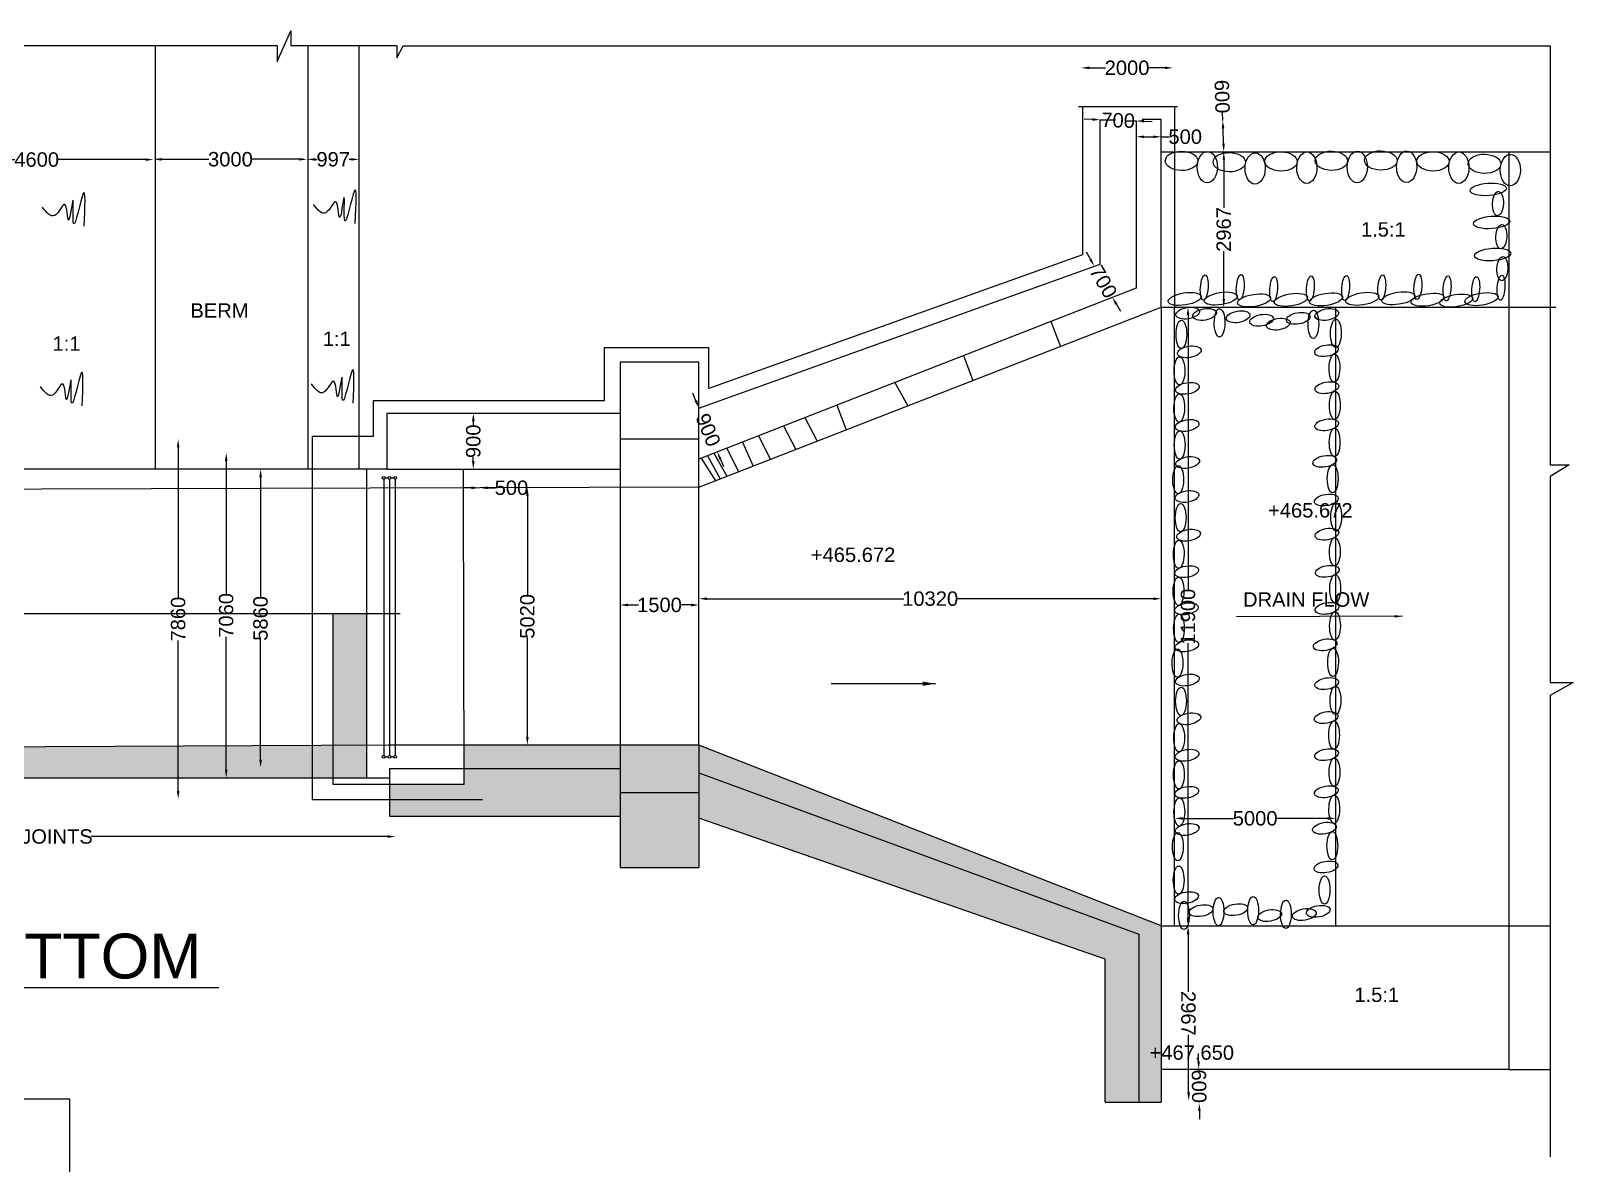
# Model space of a CAD drawing. Header units: millimetres. Extents: x 5124 to 5848355, y 2311 to 21025241.
# Drawn here: x 5806933 to 5831018, y 20990057 to 21007773 of the extents above; entities that cross this region are included whole.
import ezdxf

# ---------------------------------------------------------------- set-up
doc = ezdxf.new("R2010")
doc.units = ezdxf.units.MM
doc.header["$MEASUREMENT"] = 0
for name, color, linetype in [('DIMENSION', 2, 'Continuous'), ('DRAWING', 7, 'Continuous'), ('TEXT', 7, 'Continuous')]:
    doc.layers.add(name, color=color, linetype=linetype)
doc.styles.get("Standard").update_dxf_attribs({"font": 'arial.ttf', "height": 225})
doc.dimstyles.get("Standard").update_dxf_attribs({"dimtxt": 125, "dimasz": 125, "dimexe": 0.18, "dimexo": 0.0625, "dimgap": 0.09, "dimtad": 0, "dimdec": 0, "dimzin": 0, "dimdsep": 46, "dimtxsty": 'Standard', "dimcen": 0.09, "dimse1": 1, "dimse2": 1, "dimadec": 0, "dimazin": 0, "dimtfac": 1, "dimtdec": 0, "dimtofl": 0, "dimtmove": 0, "dimatfit": 3, "dimfxl": 0, "dimtolj": 1, "dimtzin": 0, "dimarcsym": 0})
pattern_1 = [(50, (0, 0), (179.3150457, -15.6880337), [18.75, -206.25]), (355, (0, 0), (-34.6878334, 188.0480334), [15, -165]), (100.4514, (14.94, -1.3), (144.6273454, 172.3598855), [15.9350475, -175.285528]), (46.1842, (0, 50), (266.8102622, -41.3797536), [28.125, -309.375]), (96.6356, (22.23, 46.55), (233.6656764, 243.5294677), [23.902572, -262.92825]), (351.1842, (0, 50), (233.6654863, 243.5296502), [22.5, -247.5]), (21, (25, 37.5), (149.226763, -100.6547227), [18.75, -206.25]), (326, (25, 37.5), (60.828833, 181.2875113), [15, -165]), (71.4514, (37.44, 29.11), (210.0556571, 80.6326242), [15.9350475, -175.285528]), (37.5, (0, 0), (3.03996383, 83.22346346), [0, -163, 0, -167.5, 0, -165.625]), (7.5, (0, 0), (65.76738436, 98.60292797), [0, -95.5, 0, -159.25, 0, -63.125]), (327.5, (-55.75, 0), (133.45560904, -5.63871793), [0, -62.5, 0, -195, 0, -258.75]), (317.5, (-80.75, 0), (145.79654234, 25.0262456), [0, -81.25, 0, -129.5, 0, -183.75])]

# ---------------------------------------------------------------- blocks, each defined once
blk = doc.blocks.new('*D58')
at = {"layer": 'Defpoints', "color": 0, "transparency": 16777216}
for p in [(5811250, 21005740), (5812061, 21005770), (5812061, 21005766)]:
    blk.add_point(p, dxfattribs=at)
at = {"layer": 'DRAWING', "color": 0, "lineweight": -2, "transparency": 16777216}
for p, q in [((5811375, 21005766), (5811407, 21005766)), ((5811936, 21005766), (5811904, 21005766))]:
    blk.add_line(p, q, dxfattribs=at)
at = {"layer": 'DRAWING', "color": 0, "transparency": 16777216}
for points in [[(5811375, 21005786), (5811375, 21005745), (5811250, 21005766)], [(5811936, 21005786), (5811936, 21005745), (5812061, 21005766)]]:
    blk.add_solid(points, dxfattribs=at)
at = {"layer": 'DRAWING', "color": 0, "transparency": 16777216, "insert": (5811655, 21005766), "char_height": 225, "attachment_point": 5}
blk.add_mtext('\\A1;997', dxfattribs=at)
blk = doc.blocks.new('*D59')
at = {"layer": 'Defpoints', "color": 0, "transparency": 16777216}
for p in [(5808849, 21005767), (5808849, 21005729), (5811250, 21005766)]:
    blk.add_point(p, dxfattribs=at)
at = {"layer": 'DRAWING', "color": 0, "lineweight": -2, "transparency": 16777216}
for p, q in [((5808974, 21005767), (5809714, 21005767)), ((5811125, 21005767), (5810385, 21005767))]:
    blk.add_line(p, q, dxfattribs=at)
at = {"layer": 'DRAWING', "color": 0, "transparency": 16777216}
for points in [[(5808974, 21005787), (5808974, 21005746), (5808849, 21005767)], [(5811125, 21005787), (5811125, 21005746), (5811250, 21005767)]]:
    blk.add_solid(points, dxfattribs=at)
at = {"layer": 'DRAWING', "color": 0, "transparency": 16777216, "insert": (5810050, 21005767), "char_height": 225, "attachment_point": 5}
blk.add_mtext('\\A1;3000', dxfattribs=at)
blk = doc.blocks.new('*D60')
at = {"layer": 'Defpoints', "color": 0, "transparency": 16777216}
for p in [(5805198, 21005775), (5805198, 21005762), (5808849, 21005767)]:
    blk.add_point(p, dxfattribs=at)
at = {"layer": 'DRAWING', "color": 0, "lineweight": -2, "transparency": 16777216}
for p, q in [((5805323, 21005762), (5806683, 21005762)), ((5808724, 21005762), (5807364, 21005762))]:
    blk.add_line(p, q, dxfattribs=at)
at = {"layer": 'DRAWING', "color": 0, "transparency": 16777216}
for points in [[(5805323, 21005782), (5805323, 21005741), (5805198, 21005762)], [(5808724, 21005782), (5808724, 21005741), (5808849, 21005762)]]:
    blk.add_solid(points, dxfattribs=at)
at = {"layer": 'DRAWING', "color": 0, "transparency": 16777216, "insert": (5807024, 21005762), "char_height": 225, "attachment_point": 5}
blk.add_mtext('\\A1;4600', dxfattribs=at)
blk = doc.blocks.new('*D90')
at = {"layer": 'Defpoints', "color": 0, "transparency": 16777216}
for p in [(5799135, 20995158), (5812630, 20995220), (5812630, 20995189)]:
    blk.add_point(p, dxfattribs=at)
at = {"layer": 'DRAWING', "color": 0, "lineweight": -2, "transparency": 16777216}
for p, q in [((5799260, 20995189), (5803891, 20995189)), ((5812505, 20995189), (5807875, 20995189))]:
    blk.add_line(p, q, dxfattribs=at)
at = {"layer": 'DRAWING', "color": 0, "transparency": 16777216}
for points in [[(5799260, 20995210), (5799260, 20995168), (5799135, 20995189)], [(5812505, 20995210), (5812505, 20995168), (5812630, 20995189)]]:
    blk.add_solid(points, dxfattribs=at)
at = {"layer": 'DRAWING', "color": 0, "transparency": 16777216, "insert": (5805883, 20995189), "char_height": 225, "attachment_point": 5}
blk.add_mtext('\\A1;17200 C/C OF EXP. JOINTS', dxfattribs=at)
blk = doc.blocks.new('*D100')
at = {"layer": 'Defpoints', "color": 0, "transparency": 16777216}
for p in [(5809209, 21001392), (5809234, 21001392), (5809322, 20995778)]:
    blk.add_point(p, dxfattribs=at)
at = {"layer": 'DRAWING', "color": 0, "lineweight": -2, "transparency": 16777216}
for p, q in [((5809234, 21001267), (5809234, 20998920)), ((5809234, 20995903), (5809234, 20998250))]:
    blk.add_line(p, q, dxfattribs=at)
at = {"layer": 'DRAWING', "color": 0, "transparency": 16777216}
for points in [[(5809213, 21001267), (5809255, 21001267), (5809234, 21001392)], [(5809213, 20995903), (5809255, 20995903), (5809234, 20995778)]]:
    blk.add_solid(points, dxfattribs=at)
at = {"layer": 'DRAWING', "color": 0, "transparency": 16777216, "insert": (5809234, 20998585), "char_height": 225, "attachment_point": 5, "rotation": 90}
blk.add_mtext('\\A1;7860', dxfattribs=at)
blk = doc.blocks.new('*D101')
at = {"layer": 'Defpoints', "color": 0, "transparency": 16777216}
for p in [(5809984, 21001180), (5809984, 20996107), (5809984, 20996107)]:
    blk.add_point(p, dxfattribs=at)
at = {"layer": 'DRAWING', "color": 0, "lineweight": -2, "transparency": 16777216}
for p, q in [((5809984, 21001055), (5809984, 20998978)), ((5809984, 20996232), (5809984, 20998309))]:
    blk.add_line(p, q, dxfattribs=at)
at = {"layer": 'DRAWING', "color": 0, "transparency": 16777216}
for points in [[(5809963, 21001055), (5810005, 21001055), (5809984, 21001180)], [(5809963, 20996232), (5810005, 20996232), (5809984, 20996107)]]:
    blk.add_solid(points, dxfattribs=at)
at = {"layer": 'DRAWING', "color": 0, "transparency": 16777216, "insert": (5809984, 20998643), "char_height": 225, "attachment_point": 5, "rotation": 90}
blk.add_mtext('\\A1;7060', dxfattribs=at)
blk = doc.blocks.new('*D102')
at = {"layer": 'Defpoints', "color": 0, "transparency": 16777216}
for p in [(5810521, 21000927), (5810521, 21000927), (5810521, 20996266)]:
    blk.add_point(p, dxfattribs=at)
at = {"layer": 'DRAWING', "color": 0, "lineweight": -2, "transparency": 16777216}
for p, q in [((5810521, 21000802), (5810521, 20998932)), ((5810521, 20996391), (5810521, 20998261))]:
    blk.add_line(p, q, dxfattribs=at)
at = {"layer": 'DRAWING', "color": 0, "transparency": 16777216}
for points in [[(5810500, 21000802), (5810542, 21000802), (5810521, 21000927)], [(5810500, 20996391), (5810542, 20996391), (5810521, 20996266)]]:
    blk.add_solid(points, dxfattribs=at)
at = {"layer": 'DRAWING', "color": 0, "transparency": 16777216, "insert": (5810521, 20998596), "char_height": 225, "attachment_point": 5, "rotation": 90}
blk.add_mtext('\\A1;5860', dxfattribs=at)
blk = doc.blocks.new('*D103')
at = {"layer": 'Defpoints', "color": 0, "transparency": 16777216}
for p in [(5813939, 21000927), (5813940, 21000636), (5813940, 21000636)]:
    blk.add_point(p, dxfattribs=at)
at = {"layer": 'DRAWING', "color": 0, "lineweight": -2, "transparency": 16777216}
for p, q in [((5813814, 21000636), (5813689, 21000636)), ((5814065, 21000636), (5814190, 21000636))]:
    blk.add_line(p, q, dxfattribs=at)
at = {"layer": 'DRAWING', "color": 0, "transparency": 16777216}
for points in [[(5813814, 21000657), (5813814, 21000615), (5813939, 21000636)], [(5814065, 21000657), (5814065, 21000615), (5813940, 21000636)]]:
    blk.add_solid(points, dxfattribs=at)
at = {"layer": 'DRAWING', "color": 0, "transparency": 16777216, "insert": (5814438, 21000636), "char_height": 225, "attachment_point": 5}
blk.add_mtext('\\A1;500', dxfattribs=at)
blk = doc.blocks.new('*D104')
at = {"layer": 'Defpoints', "color": 0, "transparency": 16777216}
for p in [(5813843, 21001799), (5813843, 21001799), (5813843, 21000927)]:
    blk.add_point(p, dxfattribs=at)
at = {"layer": 'DRAWING', "color": 0, "lineweight": -2, "transparency": 16777216}
for p, q in [((5813843, 21001674), (5813843, 21001611)), ((5813843, 21001052), (5813843, 21001115))]:
    blk.add_line(p, q, dxfattribs=at)
at = {"layer": 'DRAWING', "color": 0, "transparency": 16777216}
for points in [[(5813822, 21001674), (5813864, 21001674), (5813843, 21001799)], [(5813822, 21001052), (5813864, 21001052), (5813843, 21000927)]]:
    blk.add_solid(points, dxfattribs=at)
at = {"layer": 'DRAWING', "color": 0, "transparency": 16777216, "insert": (5813843, 21001363), "char_height": 225, "attachment_point": 5, "rotation": 90}
blk.add_mtext('\\A1;900', dxfattribs=at)
blk = doc.blocks.new('*D105')
at = {"layer": 'Defpoints', "color": 0, "transparency": 16777216}
for p in [(5814687, 21000638), (5814687, 20996618), (5814687, 20996618)]:
    blk.add_point(p, dxfattribs=at)
at = {"layer": 'DRAWING', "color": 0, "lineweight": -2, "transparency": 16777216}
for p, q in [((5814687, 21000513), (5814687, 20998964)), ((5814687, 20996743), (5814687, 20998293))]:
    blk.add_line(p, q, dxfattribs=at)
at = {"layer": 'DRAWING', "color": 0, "transparency": 16777216}
for points in [[(5814666, 21000513), (5814707, 21000513), (5814687, 21000638)], [(5814666, 20996743), (5814707, 20996743), (5814687, 20996618)]]:
    blk.add_solid(points, dxfattribs=at)
at = {"layer": 'DRAWING', "color": 0, "transparency": 16777216, "insert": (5814687, 20998628), "char_height": 225, "attachment_point": 5, "rotation": 90}
blk.add_mtext('\\A1;5020', dxfattribs=at)
blk = doc.blocks.new('*D106')
at = {"layer": 'Defpoints', "color": 0, "transparency": 16777216}
for p in [(5816134, 20998806), (5816134, 20998806), (5817367, 20998806)]:
    blk.add_point(p, dxfattribs=at)
at = {"layer": 'DRAWING', "color": 0, "lineweight": -2, "transparency": 16777216}
for p, q in [((5816259, 20998806), (5816425, 20998806)), ((5817242, 20998806), (5817076, 20998806))]:
    blk.add_line(p, q, dxfattribs=at)
at = {"layer": 'DRAWING', "color": 0, "transparency": 16777216}
for points in [[(5816259, 20998827), (5816259, 20998785), (5816134, 20998806)], [(5817242, 20998827), (5817242, 20998785), (5817367, 20998806)]]:
    blk.add_solid(points, dxfattribs=at)
at = {"layer": 'DRAWING', "color": 0, "transparency": 16777216, "insert": (5816750, 20998806), "char_height": 225, "attachment_point": 5}
blk.add_mtext('\\A1;1500', dxfattribs=at)
blk = doc.blocks.new('*D107')
at = {"layer": 'Defpoints', "color": 0, "transparency": 16777216}
for p in [(5817367, 21001881), (5817367, 21001881), (5817653, 21001198)]:
    blk.add_point(p, dxfattribs=at)
at = {"layer": 'DRAWING', "color": 0, "lineweight": -2, "transparency": 16777216}
for p, q in [((5817319, 21001997), (5817270, 21002112)), ((5817702, 21001082), (5817750, 21000967))]:
    blk.add_line(p, q, dxfattribs=at)
at = {"layer": 'DRAWING', "color": 0, "transparency": 16777216}
for points in [[(5817338, 21002005), (5817299, 21001989), (5817367, 21001881)], [(5817721, 21001090), (5817682, 21001074), (5817653, 21001198)]]:
    blk.add_solid(points, dxfattribs=at)
at = {"layer": 'DRAWING', "color": 0, "transparency": 16777216, "insert": (5817510, 21001540), "char_height": 225, "attachment_point": 5, "rotation": 292.7275}
blk.add_mtext('\\A1;900', dxfattribs=at)
blk = doc.blocks.new('*D108')
at = {"layer": 'Defpoints', "color": 0, "transparency": 16777216}
for p in [(5817367, 20998904), (5824587, 20998904), (5824587, 20998904)]:
    blk.add_point(p, dxfattribs=at)
at = {"layer": 'DRAWING', "color": 0, "lineweight": -2, "transparency": 16777216}
for p, q in [((5817492, 20998904), (5820564, 20998904)), ((5824462, 20998904), (5821389, 20998904))]:
    blk.add_line(p, q, dxfattribs=at)
at = {"layer": 'DRAWING', "color": 0, "transparency": 16777216}
for points in [[(5817492, 20998925), (5817492, 20998883), (5817367, 20998904)], [(5824462, 20998925), (5824462, 20998883), (5824587, 20998904)]]:
    blk.add_solid(points, dxfattribs=at)
at = {"layer": 'DRAWING', "color": 0, "transparency": 16777216, "insert": (5820977, 20998904), "char_height": 225, "attachment_point": 5}
blk.add_mtext('\\A1;10320', dxfattribs=at)
blk = doc.blocks.new('*D109')
at = {"layer": 'Defpoints', "color": 0, "transparency": 16777216}
for p in [(5823542, 21004097), (5823542, 21004097), (5823823, 21003611)]:
    blk.add_point(p, dxfattribs=at)
at = {"layer": 'DRAWING', "color": 0, "lineweight": -2, "transparency": 16777216}
for p, q in [((5823479, 21004205), (5823417, 21004314)), ((5823885, 21003502), (5823948, 21003394))]:
    blk.add_line(p, q, dxfattribs=at)
at = {"layer": 'DRAWING', "color": 0, "transparency": 16777216}
for points in [[(5823497, 21004216), (5823461, 21004195), (5823542, 21004097)], [(5823903, 21003513), (5823867, 21003492), (5823823, 21003611)]]:
    blk.add_solid(points, dxfattribs=at)
at = {"layer": 'DRAWING', "color": 0, "transparency": 16777216, "insert": (5823682, 21003854), "char_height": 225, "attachment_point": 5, "rotation": 299.9956}
blk.add_mtext('\\A1;700', dxfattribs=at)
blk = doc.blocks.new('*D110')
at = {"layer": 'Defpoints', "color": 0, "transparency": 16777216}
for p in [(5824194, 21006119), (5824587, 21006119), (5824587, 21006119)]:
    blk.add_point(p, dxfattribs=at)
at = {"layer": 'DRAWING', "color": 0, "lineweight": -2, "transparency": 16777216}
for p, q in [((5824319, 21006119), (5824462, 21006119)), ((5824587, 21006119), (5824712, 21006119))]:
    blk.add_line(p, q, dxfattribs=at)
at = {"layer": 'DRAWING', "color": 0, "transparency": 16777216}
for points in [[(5824319, 21006139), (5824319, 21006098), (5824194, 21006119)], [(5824462, 21006139), (5824462, 21006098), (5824587, 21006119)]]:
    blk.add_solid(points, dxfattribs=at)
at = {"layer": 'DRAWING', "color": 0, "transparency": 16777216, "insert": (5824960, 21006119), "char_height": 225, "attachment_point": 5}
blk.add_mtext('\\A1;500', dxfattribs=at)
blk = doc.blocks.new('*D111')
at = {"layer": 'Defpoints', "color": 0, "transparency": 16777216}
for p in [(5823632, 21006385), (5823632, 21006385), (5824194, 21006366)]:
    blk.add_point(p, dxfattribs=at)
at = {"layer": 'DRAWING', "color": 0, "lineweight": -2, "transparency": 16777216}
for p, q in [((5823507, 21006389), (5823382, 21006393)), ((5824318, 21006362), (5824443, 21006358))]:
    blk.add_line(p, q, dxfattribs=at)
at = {"layer": 'DRAWING', "color": 0, "transparency": 16777216}
for points in [[(5823508, 21006410), (5823507, 21006368), (5823632, 21006385)], [(5824319, 21006383), (5824318, 21006341), (5824194, 21006366)]]:
    blk.add_solid(points, dxfattribs=at)
at = {"layer": 'DRAWING', "color": 0, "transparency": 16777216, "insert": (5823913, 21006375), "char_height": 225, "attachment_point": 5, "rotation": 358.0987}
blk.add_mtext('\\A1;700', dxfattribs=at)
blk = doc.blocks.new('*D112')
at = {"layer": 'Defpoints', "color": 0, "transparency": 16777216}
for p in [(5823337, 21007195), (5824767, 21007195), (5824767, 21007195)]:
    blk.add_point(p, dxfattribs=at)
at = {"layer": 'DRAWING', "color": 0, "lineweight": -2, "transparency": 16777216}
for p, q in [((5823462, 21007195), (5823714, 21007195)), ((5824642, 21007195), (5824390, 21007195))]:
    blk.add_line(p, q, dxfattribs=at)
at = {"layer": 'DRAWING', "color": 0, "transparency": 16777216}
for points in [[(5823462, 21007216), (5823462, 21007174), (5823337, 21007195)], [(5824642, 21007216), (5824642, 21007174), (5824767, 21007195)]]:
    blk.add_solid(points, dxfattribs=at)
at = {"layer": 'DRAWING', "color": 0, "transparency": 16777216, "insert": (5824052, 21007195), "char_height": 225, "attachment_point": 5}
blk.add_mtext('\\A1;2000', dxfattribs=at)
blk = doc.blocks.new('*D113')
at = {"layer": 'Defpoints', "color": 0, "transparency": 16777216}
for p in [(5825530, 21006373), (5825547, 21006373), (5825545, 21005883)]:
    blk.add_point(p, dxfattribs=at)
at = {"layer": 'DRAWING', "color": 0, "lineweight": -2, "transparency": 16777216}
for p, q in [((5825547, 21006373), (5825544, 21006498)), ((5825559, 21006009), (5825551, 21006248))]:
    blk.add_line(p, q, dxfattribs=at)
at = {"layer": 'DRAWING', "color": 0, "transparency": 16777216}
for points in [[(5825572, 21006249), (5825530, 21006248), (5825547, 21006373)], [(5825579, 21006009), (5825538, 21006008), (5825562, 21005884)]]:
    blk.add_solid(points, dxfattribs=at)
at = {"layer": 'DRAWING', "color": 0, "transparency": 16777216, "insert": (5825536, 21006747), "char_height": 225, "attachment_point": 5, "rotation": 271.7509}
blk.add_mtext('\\A1;600', dxfattribs=at)
blk = doc.blocks.new('*D114')
at = {"layer": 'Defpoints', "color": 0, "transparency": 16777216}
for p in [(5825562, 21005884), (5825562, 21003458), (5825562, 21003458)]:
    blk.add_point(p, dxfattribs=at)
at = {"layer": 'DRAWING', "color": 0, "lineweight": -2, "transparency": 16777216}
for p, q in [((5825562, 21005759), (5825562, 21005009)), ((5825562, 21003583), (5825562, 21004333))]:
    blk.add_line(p, q, dxfattribs=at)
at = {"layer": 'DRAWING', "color": 0, "transparency": 16777216}
for points in [[(5825542, 21005759), (5825583, 21005759), (5825562, 21005884)], [(5825542, 21003583), (5825583, 21003583), (5825562, 21003458)]]:
    blk.add_solid(points, dxfattribs=at)
at = {"layer": 'DRAWING', "color": 0, "transparency": 16777216, "insert": (5825562, 21004671), "char_height": 225, "attachment_point": 5, "rotation": 90}
blk.add_mtext('\\A1;2967', dxfattribs=at)
blk = doc.blocks.new('*D115')
at = {"layer": 'Defpoints', "color": 0, "transparency": 16777216}
for p in [(5825119, 21003458), (5825004, 20993788), (5825119, 20993788)]:
    blk.add_point(p, dxfattribs=at)
at = {"layer": 'DRAWING', "color": 0, "lineweight": -2, "transparency": 16777216}
for p, q in [((5825004, 21003333), (5825004, 20999036)), ((5825004, 20993913), (5825004, 20998211))]:
    blk.add_line(p, q, dxfattribs=at)
at = {"layer": 'DRAWING', "color": 0, "transparency": 16777216}
for points in [[(5824983, 21003333), (5825024, 21003333), (5825004, 21003458)], [(5824983, 20993913), (5825024, 20993913), (5825004, 20993788)]]:
    blk.add_solid(points, dxfattribs=at)
at = {"layer": 'DRAWING', "color": 0, "transparency": 16777216, "insert": (5825004, 20998623), "char_height": 225, "attachment_point": 5, "rotation": 90}
blk.add_mtext('\\A1;11900', dxfattribs=at)
blk = doc.blocks.new('*D116')
at = {"layer": 'Defpoints', "color": 0, "transparency": 16777216}
for p in [(5824794, 20995510), (5827309, 20995510), (5827309, 20995473)]:
    blk.add_point(p, dxfattribs=at)
at = {"layer": 'DRAWING', "color": 0, "lineweight": -2, "transparency": 16777216}
for p, q in [((5824919, 20995473), (5825716, 20995473)), ((5827184, 20995473), (5826388, 20995473))]:
    blk.add_line(p, q, dxfattribs=at)
at = {"layer": 'DRAWING', "color": 0, "transparency": 16777216}
for points in [[(5824919, 20995494), (5824919, 20995452), (5824794, 20995473)], [(5827184, 20995494), (5827184, 20995452), (5827309, 20995473)]]:
    blk.add_solid(points, dxfattribs=at)
at = {"layer": 'DRAWING', "color": 0, "transparency": 16777216, "insert": (5826052, 20995473), "char_height": 225, "attachment_point": 5}
blk.add_mtext('\\A1;5000', dxfattribs=at)
blk = doc.blocks.new('*D117')
at = {"layer": 'Defpoints', "color": 0, "transparency": 16777216}
for p in [(5825004, 20993788), (5825014, 20991067), (5825015, 20991067)]:
    blk.add_point(p, dxfattribs=at)
at = {"layer": 'DRAWING', "color": 0, "lineweight": -2, "transparency": 16777216}
for p, q in [((5825005, 20993663), (5825008, 20992765)), ((5825014, 20991192), (5825011, 20992090))]:
    blk.add_line(p, q, dxfattribs=at)
at = {"layer": 'DRAWING', "color": 0, "transparency": 16777216}
for points in [[(5825026, 20993663), (5824984, 20993663), (5825004, 20993788)], [(5825035, 20991192), (5824993, 20991192), (5825015, 20991067)]]:
    blk.add_solid(points, dxfattribs=at)
at = {"layer": 'DRAWING', "color": 0, "transparency": 16777216, "insert": (5825009, 20992427), "char_height": 225, "attachment_point": 5, "rotation": 270.2164}
blk.add_mtext('\\A1;2967', dxfattribs=at)
blk = doc.blocks.new('*D118')
at = {"layer": 'Defpoints', "color": 0, "transparency": 16777216}
for p in [(5825171, 20991552), (5825179, 20991027), (5825179, 20991027)]:
    blk.add_point(p, dxfattribs=at)
at = {"layer": 'DRAWING', "color": 0, "lineweight": -2, "transparency": 16777216}
for p, q in [((5825169, 20991677), (5825167, 20991802)), ((5825181, 20990902), (5825183, 20990777))]:
    blk.add_line(p, q, dxfattribs=at)
at = {"layer": 'DRAWING', "color": 0, "transparency": 16777216}
for points in [[(5825190, 20991677), (5825148, 20991677), (5825171, 20991552)], [(5825202, 20990903), (5825160, 20990902), (5825179, 20991027)]]:
    blk.add_solid(points, dxfattribs=at)
at = {"layer": 'DRAWING', "color": 0, "transparency": 16777216, "insert": (5825175, 20991290), "char_height": 225, "attachment_point": 5, "rotation": 270.9025}
blk.add_mtext('\\A1;600', dxfattribs=at)

msp = doc.modelspace()

# ---------------------------------------------------------------- hatches: boundary and pattern name
at = {"layer": 'TEXT'}
h = msp.add_hatch(dxfattribs=at)
h.set_pattern_fill('AR-CONC', color=0, scale=25, style=0)
h.set_pattern_definition(pattern_1)
h.paths.add_polyline_path([(5786614.1, 20998443.8), (5786614.1, 20998674.7), (5785738.3, 20998674.7), (5785738.3, 20996485.9), (5786614.1, 20996490.2)])
h.paths.add_polyline_path([(5786854.7, 20996491.4), (5786614.1, 20996490.2), (5786614.1, 20996107.2), (5786854.7, 20996107.2)])
h.paths.add_polyline_path([(5798661.1, 20996549.8), (5786854.7, 20996491.4), (5786854.7, 20996107.2), (5798661.1, 20996107.2)])
h.paths.add_polyline_path([(5799633.1, 20996554.6), (5798661.1, 20996549.8), (5798661.1, 20996107.2), (5799633.1, 20996107.2)])
h.paths.add_polyline_path([(5811328.9, 20996612.4), (5799633.1, 20996554.6), (5799633.1, 20996107.2), (5811328.9, 20996107.2)])
h.paths.add_polyline_path([(5811649.1, 20996614), (5811328.9, 20996612.4), (5811328.9, 20996107.2), (5811649.1, 20996107.2)])
h.paths.add_polyline_path([(5812174, 20996616.6), (5811649.1, 20996614), (5811649.1, 20996107.2), (5812174, 20996107.2)])
h.paths.add_polyline_path([(5812174, 20998674.7), (5811649.1, 20998674.7), (5811649.1, 20996614), (5812174, 20996616.6)])
h = msp.add_hatch(dxfattribs=at)
h.set_pattern_fill('AR-CONC', color=0, scale=25, style=0)
h.set_pattern_definition(pattern_1)
h.paths.add_polyline_path([(5824586.7, 20993793.9), (5817367, 20996618.4), (5817367, 20996186.8), (5824235.6, 20993664.1), (5824235.6, 20991041.8), (5824586.7, 20991041.8)])
h.paths.add_polyline_path([(5824235.6, 20993664.1), (5817367, 20996186.8), (5817367, 20995478.6), (5823711.5, 20993273.5), (5823711.5, 20991041.8), (5824235.6, 20991041.8)], flags=17)
h.paths.add_polyline_path([(5817367, 20996618.4), (5816133.9, 20996618.4), (5816133.9, 20995875.5), (5817367, 20995875.5)])
h.paths.add_polyline_path([(5817367, 20995875.5), (5816133.9, 20995875.5), (5816133.9, 20995501.1), (5816133.9, 20994708), (5817367, 20994708)])
h.paths.add_polyline_path([(5816133.9, 20996249.8), (5813701.8, 20996249.8), (5813702.5, 20996005.4), (5812538.2, 20996005.4), (5812538.2, 20995501.1), (5816133.9, 20995501.1)])
h.paths.add_polyline_path([(5816133.9, 20996618.4), (5813700.7, 20996618.4), (5813701.8, 20996249.8), (5816133.9, 20996249.8)])

# ---------------------------------------------------------------- linework, layer by layer
at = {"layer": 'DIMENSION', "color": 0}
for points in [[(5788801, 21007544.2), (5810782.2, 21007544.2), (5810782.2, 21007294.5), (5810994.5, 21007773.4), (5810994.5, 21007544.2), (5812648.8, 21007544.2), (5812648.8, 21007353.7), (5812749.6, 21007541.1), (5812878.8, 21007541.1), (5830658.6, 21007541.1), (5830658.6, 21000993.6), (5830956.1, 21000993.6), (5830658.6, 21000810.7), (5830658.6, 20997595.2), (5831018.2, 20997595.2), (5830658.2, 20997394.1), (5830658.2, 20993788.3), (5830658.2, 20990184.6)], [(5816133.9, 21001799), (5812492.1, 21001799), (5812492.1, 21000927), (5785655, 21000927), (5785655, 21001734.6), (5782058.8, 21001734.6), (5782058.8, 21002462.7), (5778011.7, 21002462.7), (5778011.7, 20996485.6), (5772509.6, 20993737.7), (5772509.6, 20990409.5), (5768930.8, 20990409.5), (5768930.8, 21007510)], [(5823355.3, 21006590.7), (5823355.3, 21004277.2), (5817521.2, 21002185.4), (5817521.2, 21002822.9), (5815887.2, 21002822.9), (5815887.2, 21001996.6), (5812278.8, 21001996.6), (5812278.8, 21001435.2), (5811328.9, 21001435.2), (5811328.9, 20995767.8), (5813987.2, 20995767.8)], [(5823294.4, 21006590.7), (5824841.7, 21006590.7)], [(5824794.4, 21006590.7), (5824794.4, 21003457.8), (5824794.4, 21003457.8)], [(5817367, 21000646.4), (5824586.7, 21003457.8), (5824586.7, 21006387.1), (5824287.5, 21006387.1)], [(5817367, 21001881.4), (5823632.4, 21004129.7), (5823632.4, 21006384.5), (5823873.2, 21006384.5)], [(5824015.8, 21006365.9), (5824193.5, 21006365.9), (5824193.5, 21003755.6), (5817367, 21001085.6)], [(5824586.7, 21005883.1), (5830658.6, 21005883.1)], [(5830013.6, 21005883.1), (5830013.6, 20991552), (5830658.2, 20991552)], [(5824586.7, 21003457.8), (5824794.4, 21003457.8)], [(5824586.7, 21003457.8), (5824586.7, 20991041.8)], [(5824794.4, 21003457.8), (5830745.8, 21003457.8)], [(5830658.2, 20993788.3), (5824601.2, 20993788.3), (5817367, 20996618.4), (5817367, 21002600.1), (5816133.9, 21002600.1), (5816133.9, 20994708), (5817367, 20994708)], [(5817367, 21001398.3), (5816133.9, 21001398.3)], [(5812174, 21000927), (5812174, 20996107.2)], [(5812467.5, 21000791.2), (5812511, 21000791.2)], [(5812492.1, 21000927), (5816133.9, 21000927)], [(5812556.7, 21000791.2), (5812600.3, 21000791.2)], [(5813688.5, 21000635.2), (5813688.5, 21000927)], [(5817367, 21000646.4), (5778011.7, 21000526.9)], [(5811649.1, 20998674.7), (5811649.1, 20996005.4), (5813702.5, 20996005.4), (5813688.5, 21000635.2)], [(5812444.6, 21000768.7), (5812444.6, 20996458.4)], [(5812533.9, 21000768.7), (5812533.9, 20996458.4)], [(5812623.1, 21000768.7), (5812623.1, 20996458.4)], [(5785607.5, 20998674.7), (5812702.9, 20998674.7)], [(5812538.2, 20996618.4), (5785681.1, 20996485.6)], [(5817367, 20996618.4), (5812516.1, 20996618.4)], [(5817367, 20996618.4), (5817367, 20994708)], [(5812467.5, 20996435.6), (5812511, 20996435.6)], [(5812556.7, 20996435.6), (5812600.3, 20996435.6)], [(5785667.3, 20996107.2), (5812538.2, 20996107.2)], [(5817367, 20996186.8), (5824235.6, 20993664.1), (5824235.6, 20991041.8)], [(5816133.9, 20995875.5), (5817367, 20995875.5)], [(5823711.5, 20991041.8), (5823711.5, 20993273.5), (5817367, 20995478.6)], [(5824662.4, 20991552), (5824586.7, 20991552)], [(5830013.6, 20991552), (5824662.4, 20991552)]]:
    msp.add_lwpolyline(points, dxfattribs=at)
for points in [[(5824794.4, 21003457.8), (5827309.4, 21003457.8), (5827309.4, 20993788.3), (5824794.4, 20993788.3)], [(5812538.2, 20996249.8), (5816133.9, 20996249.8), (5816133.9, 20995501.1), (5812538.2, 20995501.1)], [(5786648.6, 20991092.9), (5807536.3, 20991092.9), (5807536.3, 20986266.5), (5786648.6, 20986266.5)]]:
    msp.add_lwpolyline(points, close=True, dxfattribs=at)
for centre in [(5812444.6, 21000791.2), (5812533.9, 21000791.2), (5812623.1, 21000791.2), (5812444.6, 20996435.6), (5812533.9, 20996435.6), (5812623.1, 20996435.6)]:
    msp.add_circle(centre, 22.8, dxfattribs=at)
at = {"layer": 'TEXT', "color": 0}
for points in [[(5808882, 21000927), (5808882, 21007544.2)], [(5811262.5, 21000927), (5811262.5, 21007544.2)], [(5812062.8, 21000927), (5812062.8, 21007544.2)], [(5823711.5, 20991041.8), (5824586.7, 20991041.8)]]:
    msp.add_lwpolyline(points, dxfattribs=at)
at = {"layer": 'TEXT'}
for points in [[(5822860.6, 21003234.3), (5823012.4, 21002844.7)], [(5821495.2, 21002700.2), (5821646.1, 21002312.7)], [(5820423.1, 21002280.9), (5820626.7, 21001915.7)], [(5819517.3, 21001926.7), (5819667.1, 21001542.1)], [(5818689.3, 21001602.8), (5818881.4, 21001236.1)], [(5819020.1, 21001732.2), (5819210.3, 21001364.2)], [(5818046.1, 21001351.3), (5818213.8, 21000976.1)], [(5818298.9, 21001450.1), (5818481.5, 21001080.4)], [(5817401.9, 21001099.3), (5817626.3, 21000747.4)], [(5817500.7, 21001137.9), (5817699.5, 21000775.9)], [(5817600.7, 21001177), (5817801.2, 21000815.5)], [(5817799.5, 21001254.8), (5817983.9, 21000886.6)]]:
    msp.add_lwpolyline(points, dxfattribs=at)
at = {"layer": 'TEXT', "color": 0}
for centre, major_axis, ratio in [((5824902.4, 21005742.5), (-253, 3), 0.5947871), ((5825306.4, 21005644.9), (3, 245.4), 0.6418365), ((5825648.2, 21005721.8), (-253, 3), 0.5947871), ((5826052.2, 21005624.2), (3, 245.4), 0.6418365), ((5826456.2, 21005733.6), (-253, 3), 0.5947871), ((5826860.1, 21005636), (3, 245.4), 0.6418365), ((5827242.9, 21005744), (-253, 3), 0.5947871), ((5827646.8, 21005646.4), (3, 245.4), 0.6418365), ((5828014.7, 21005748.7), (-253, 3), 0.5947871), ((5828418.6, 21005651.1), (3, 245.4), 0.6418365), ((5828829.1, 21005734.5), (-253, 3), 0.5947871), ((5829233.1, 21005636.9), (3, 245.4), 0.6418365), ((5829634, 21005696.7), (-253, 3), 0.5947871), ((5830038, 21005599.1), (3, 245.4), 0.6418365), ((5829691.8, 21005296.8), (-283.2, -20.7), 0.3414595), ((5829843.8, 21005074.8), (9.2, 189.8), 0.4478504), ((5829744.7, 21004780.7), (-283.2, -20.7), 0.3414595), ((5829896.7, 21004558.7), (9.2, 189.8), 0.4478504), ((5829760.8, 21004280.5), (-283.2, -20.7), 0.3414595), ((5829912.8, 21004058.5), (9.2, 189.8), 0.4478504), ((5825257.4, 21003764.7), (-13.8, -195.6), 0.3061737), ((5825819.8, 21003770.2), (-13.8, -195.6), 0.3061737), ((5826340.4, 21003740.8), (-13.8, -195.6), 0.3061737), ((5826914.2, 21003749.8), (-13.8, -195.6), 0.3061737), ((5827464.9, 21003756.5), (-13.8, -195.6), 0.3061737), ((5828029.5, 21003765.3), (-13.8, -195.6), 0.3061737), ((5828593.7, 21003775), (-13.8, -195.6), 0.3061737), ((5829050.1, 21003751.5), (-13.8, -195.6), 0.3061737), ((5829497, 21003737.4), (-13.8, -195.6), 0.3061737), ((5829892.2, 21003760.9), (-13.8, -195.6), 0.3061737), ((5824952.3, 21003586.6), (-258.2, -41.3), 0.36277), ((5825514.7, 21003592.1), (-258.2, -41.3), 0.36277), ((5826609.1, 21003571.7), (-258.2, -41.3), 0.36277), ((5827159.7, 21003578.4), (-258.2, -41.3), 0.36277), ((5827724.4, 21003587.2), (-258.2, -41.3), 0.36277), ((5828288.6, 21003596.9), (-258.2, -41.3), 0.36277), ((5828745, 21003573.4), (-258.2, -41.3), 0.36277), ((5829587.1, 21003582.8), (-258.2, -41.3), 0.36277), ((5824999, 21003364.3), (-184.5, -31.7), 0.4752564), ((5825263.3, 21003344.1), (-184.5, -31.7), 0.4752564), ((5826035.3, 21003562.7), (-258.2, -41.3), 0.36277), ((5827171, 21003342.4), (-184.5, -31.7), 0.4752564), ((5829191.9, 21003559.3), (-258.2, -41.3), 0.36277), ((5824900.2, 21003032.9), (1.4, 220.7), 0.3795914), ((5825496.9, 21003212.7), (1.4, 220.7), 0.3795914), ((5825786.7, 21003307.6), (-184.5, -31.7), 0.4752564), ((5826151.9, 21003252.9), (-184.5, -31.7), 0.4752564), ((5826413.6, 21003192.1), (-184.5, -31.7), 0.4752564), ((5826724, 21003283.3), (-184.5, -31.7), 0.4752564), ((5826961.7, 21003191.1), (1.4, 220.7), 0.3795914), ((5827312.4, 21003048.2), (-1.4, -220.7), 0.3795914), ((5825023.7, 21002759.5), (-184.5, -31.7), 0.4752564), ((5827166.4, 21002778.6), (184.5, 31.7), 0.4752564), ((5827289.9, 21002505.2), (-1.4, -220.7), 0.3795914), ((5824870.4, 21002463.4), (1.4, 220.7), 0.3795914), ((5824993.9, 21002190), (-184.5, -31.7), 0.4752564), ((5827172.8, 21002199.2), (184.5, 31.7), 0.4752564), ((5824867.2, 21001883.8), (1.4, 220.7), 0.3795914), ((5827296.3, 21001925.7), (-1.4, -220.7), 0.3795914), ((5824873.6, 21001304.4), (1.4, 220.7), 0.3795914), ((5824990.7, 21001610.4), (-184.5, -31.7), 0.4752564), ((5827169.6, 21001619.6), (184.5, 31.7), 0.4752564), ((5827293.1, 21001346.2), (-1.4, -220.7), 0.3795914), ((5824997.1, 21001030.9), (-184.5, -31.7), 0.4752564), ((5827139.8, 21001050.1), (184.5, 31.7), 0.4752564), ((5824851.1, 21000761.3), (1.4, 220.7), 0.3795914), ((5827263.2, 21000776.7), (-1.4, -220.7), 0.3795914), ((5824987.6, 21000500.4), (-184.5, -31.7), 0.4752564), ((5827164.4, 21000445.3), (184.5, 31.7), 0.4752564), ((5824888.8, 21000169), (1.4, 220.7), 0.3795914), ((5827318.1, 21000181.2), (-1.4, -220.7), 0.3795914), ((5825012.3, 20999895.6), (-184.5, -31.7), 0.4752564), ((5827172.1, 20999911.6), (184.5, 31.7), 0.4752564), ((5827295.6, 20999638.2), (-1.4, -220.7), 0.3795914), ((5824859, 20999599.5), (1.4, 220.7), 0.3795914), ((5824982.4, 20999326), (-184.5, -31.7), 0.4752564), ((5827178.5, 20999332.1), (184.5, 31.7), 0.4752564), ((5824855.7, 20999019.9), (1.4, 220.7), 0.3795914), ((5827302, 20999058.7), (-1.4, -220.7), 0.3795914), ((5824862.2, 20998440.5), (1.4, 220.7), 0.3795914), ((5824979.2, 20998746.5), (-184.5, -31.7), 0.4752564), ((5827175.3, 20998752.6), (184.5, 31.7), 0.4752564), ((5827298.8, 20998479.2), (-1.4, -220.7), 0.3795914), ((5824985.6, 20998167), (-184.5, -31.7), 0.4752564), ((5827145.5, 20998183.1), (184.5, 31.7), 0.4752564), ((5824839.6, 20997897.4), (1.4, 220.7), 0.3795914), ((5827268.9, 20997909.6), (-1.4, -220.7), 0.3795914), ((5824993.3, 20997633.3), (-184.5, -31.7), 0.4752564), ((5827170.1, 20997578.2), (184.5, 31.7), 0.4752564), ((5824894.5, 20997301.9), (1.4, 220.7), 0.3795914), ((5827306.6, 20997317.3), (-1.4, -220.7), 0.3795914), ((5824864.7, 20996732.4), (1.4, 220.7), 0.3795914), ((5825018, 20997028.5), (-184.5, -31.7), 0.4752564), ((5827160.7, 20997047.7), (184.5, 31.7), 0.4752564), ((5827284.1, 20996774.3), (-1.4, -220.7), 0.3795914), ((5824988.1, 20996459), (-184.5, -31.7), 0.4752564), ((5827167.1, 20996468.2), (184.5, 31.7), 0.4752564), ((5824861.4, 20996152.9), (1.4, 220.7), 0.3795914), ((5827290.5, 20996194.8), (-1.4, -220.7), 0.3795914), ((5824984.9, 20995879.5), (-184.5, -31.7), 0.4752564), ((5827163.9, 20995888.7), (184.5, 31.7), 0.4752564), ((5824867.9, 20995573.4), (1.4, 220.7), 0.3795914), ((5827287.3, 20995615.2), (-1.4, -220.7), 0.3795914), ((5824991.3, 20995300), (-184.5, -31.7), 0.4752564), ((5827134, 20995319.2), (184.5, 31.7), 0.4752564), ((5827257.5, 20995045.7), (-1.4, -220.7), 0.3795914), ((5824845.3, 20995030.4), (1.4, 220.7), 0.3795914), ((5827158.7, 20994714.3), (184.5, 31.7), 0.4752564), ((5824857.6, 20994508.5), (1.4, 220.7), 0.3795914), ((5827135.7, 20994352.7), (-1.4, -220.7), 0.3795914), ((5824981.1, 20994235.1), (-184.5, -31.7), 0.4752564), ((5824941.1, 20993957.9), (1.4, 220.7), 0.3795914), ((5825208, 20994032), (-184.5, -31.7), 0.4752564), ((5825480.5, 20994016.5), (1.4, 220.7), 0.3795914), ((5825748.8, 20994047.6), (-184.5, -31.7), 0.4752564), ((5826021.2, 20994032.1), (1.4, 220.7), 0.3795914), ((5826278, 20993955.2), (-184.5, -31.7), 0.4752564), ((5826532.7, 20993974.5), (-1.4, -220.7), 0.3795914), ((5826818.8, 20993970.9), (-184.5, -31.7), 0.4752564), ((5827036.9, 20994021.3), (184.5, 31.7), 0.4752564)]:
    msp.add_ellipse(centre, major_axis=major_axis, ratio=ratio, dxfattribs=at)
for points in [[(5807766.6, 21004720.6), (5807751.3, 21005230.8), (5807601.5, 21004766.7), (5807590, 21005127.2), (5807520.9, 21004816.5), (5807463.3, 21005062), (5807305.9, 21004889.4), (5807113.9, 21005019.8)], [(5812000.6, 21004762.4), (5811985.2, 21005272.6), (5811835.5, 21004808.5), (5811823.9, 21005169), (5811754.8, 21004858.3), (5811697.3, 21005103.8), (5811539.9, 21004931.2), (5811347.9, 21005061.6)], [(5807735.3, 21001916.8), (5807719.9, 21002427), (5807570.2, 21001962.8), (5807558.7, 21002323.4), (5807489.6, 21002012.7), (5807432, 21002258.2), (5807274.6, 21002085.6), (5807082.6, 21002216)], [(5811967, 21001959.1), (5811951.6, 21002469.3), (5811801.9, 21002005.2), (5811790.4, 21002365.7), (5811721.3, 21002055), (5811663.7, 21002300.5), (5811506.3, 21002127.9), (5811314.3, 21002258.3)]]:
    msp.add_spline(points, degree=3, dxfattribs=at)

# ---------------------------------------------------------------- texts
for s, height, p in [('1.5:1', 225, (5827704.8, 21004560.1)), ('BERM ', 225, (5809425.3, 21003292.8)), ('1:1', 225, (5807271.9, 21002776.6)), ('1:1', 225, (5811492.2, 21002850.7)), ('+465.672', 225, (5826254, 21000172)), ('+465.672', 225, (5819113.3, 20999477.8)), ('DRAIN FLOW ', 225, (5825862.9, 20998778.9)), ('%%UHALF PLAN AT TOP & HALF PLAN AT BOTTOM ', 700, (5787974.5, 20992972.7)), ('1.5:1', 225, (5827601.9, 20992605.9)), ('+467.650', 225, (5824402.9, 20991703))]:
    msp.add_text(s, height=height, dxfattribs=at).set_placement(p)

# ---------------------------------------------------------------- dimensions: what is measured, and where the dimension line sits
at = {"layer": 'DRAWING', "color": 0}
for p1, p2, distance, text, picture, middle in [((5823337.3, 21007195), (5824766.6, 21007195), 0, '2000', '*D112', (5824051.9, 21007195)), ((5825544.9, 21005883.1), (5825529.9, 21006372.7), -17.5, '600', '*D113', (5825536, 21006746.9)), ((5824193.5, 21006365.9), (5823632.4, 21006384.5), 0, '700', '*D111', (5823912.9, 21006375.2)), ((5824193.5, 21006118.6), (5824586.7, 21006118.6), 0, '500', '*D110', (5824960, 21006118.6)), ((5825562.3, 21005883.6), (5825562.3, 21003457.8), 0, '2967', '*D114', (5825562.3, 21004670.7)), ((5823822.7, 21003610.6), (5823541.8, 21004097.2), 0, '700', '*D109', (5823682.3, 21003853.9)), ((5825119, 21003457.8), (5825119, 20993788.3), -115.5, '11900', '*D115', (5825003.5, 20998623)), ((5817653.4, 21001197.7), (5817367, 21001881.4), 0, '900', '*D107', (5817510.2, 21001539.5)), ((5813843.1, 21000927), (5813843.1, 21001799), 0, '900', '*D104', (5813843.1, 21001363)), ((5814686.7, 21000638.3), (5814686.7, 20996618.4), 0, '5020', '*D105', (5814686.7, 20998628.3)), ((5817367, 20998806.1), (5816133.9, 20998806.1), 0, '1500', '*D106', (5816750.4, 20998806.1)), ((5817367, 20998903.9), (5824586.7, 20998903.9), 0, '10320', '*D108', (5820976.9, 20998903.9)), ((5824794.4, 20995510.4), (5827309.4, 20995510.4), -37.5, '5000', '*D116', (5826051.9, 20995472.8)), ((5825003.5, 20993788.3), (5825013.8, 20991066.7), 0.9, '2967', '*D117', (5825009.5, 20992427.5)), ((5825171, 20991552), (5825179.2, 20991027.2), 0, '600', '*D118', (5825175.1, 20991289.6))]:
    dim = msp.add_aligned_dim(p1=p1, p2=p2, distance=distance, text=text, dimstyle='Standard', dxfattribs=at)
    dim.commit()
    dim.dimension.update_dxf_attribs({"geometry": picture, "text_midpoint": middle})
for base, p1, p2, text, picture, middle in [((5805197.6, 21005761.6), (5808849.5, 21005766.5), (5805197.6, 21005774.6), '4600', '*D60', (5807023.5, 21005761.6)), ((5808849.5, 21005766.5), (5811249.8, 21005765.6), (5808849.5, 21005729.2), '3000', '*D59', (5810049.6, 21005766.5)), ((5812060.8, 21005765.6), (5811249.8, 21005740.2), (5812060.8, 21005769.9), '997', '*D58', (5811655.3, 21005765.6)), ((5813940.2, 21000636), (5813939.3, 21000927), (5813940.2, 21000636), '500', '*D103', (5814438.5, 21000636)), ((5812630.4, 20995189.2), (5799135.5, 20995157.9), (5812630.4, 20995219.6), '17200 C/C OF EXP. JOINTS', '*D90', (5805883, 20995189.2))]:
    dim = msp.add_linear_dim(base=base, p1=p1, p2=p2, text=text, dimstyle='Standard', dxfattribs=at)
    dim.commit()
    dim.dimension.update_dxf_attribs({"geometry": picture, "text_midpoint": middle})
for base, p1, p2, text, picture, middle in [((5809234, 21001392), (5809321.6, 20995777.9), (5809209, 21001392), '7860', '*D100', (5809234, 20998585)), ((5809984.2, 20996107.2), (5809984.2, 21001179.7), (5809984.2, 20996107.2), '7060', '*D101', (5809984.2, 20998643.4)), ((5810521.3, 21000927), (5810521.3, 20996265.7), (5810521.3, 21000927), '5860', '*D102', (5810521.3, 20998596.4))]:
    dim = msp.add_linear_dim(base=base, p1=p1, p2=p2, angle=90, text=text, dimstyle='Standard', dxfattribs=at)
    dim.commit()
    dim.dimension.update_dxf_attribs({"geometry": picture, "text_midpoint": middle})

# ---------------------------------------------------------------- leaders
msp.add_leader([(5828353.5, 20998629.3), (5825758.9, 20998619.7)], dimstyle='Standard', override={"dimgap": 0.09, "dimtad": 0}, dxfattribs=at)
at = {"layer": 'TEXT', "color": 0}
msp.add_leader([(5821060.7, 20997576.3), (5819431.9, 20997576.3)], dimstyle='Standard', override={"dimasz": 200, "dimgap": 0.09, "dimtad": 0}, dxfattribs=at)

doc.saveas('drawing.dxf')
